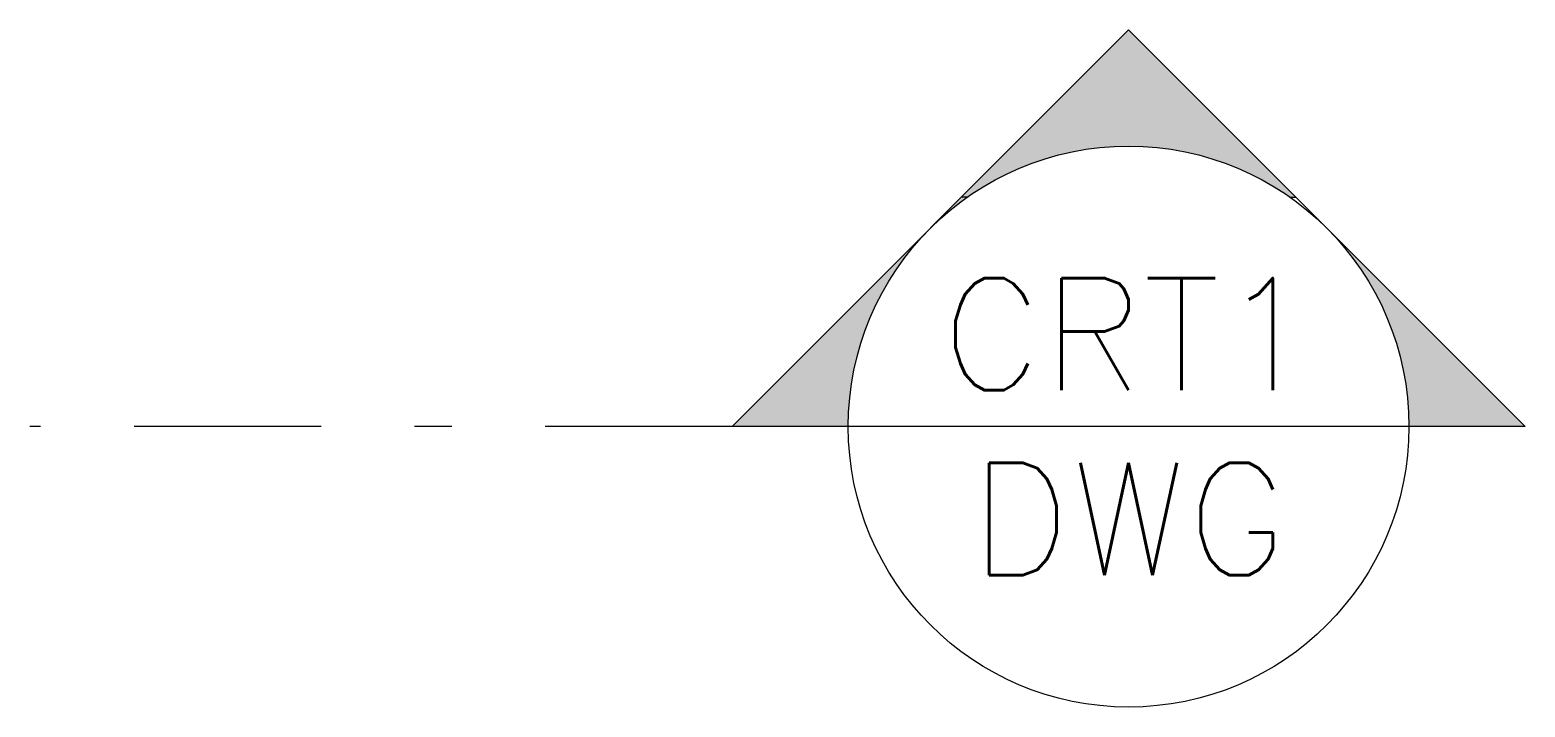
# Model space of a CAD drawing. Header units: millimetres. Extents: x 1196.83 to 1200.83, y -1374.23 to -1372.42.
import ezdxf
from ezdxf.enums import TextEntityAlignment as Align

# ---------------------------------------------------------------- set-up
doc = ezdxf.new("R2010")
doc.units = ezdxf.units.MM
doc.linetypes.add('DASHDOT', pattern=[1, 0.5, -0.25, 0, -0.25])
doc.layers.add('Símbolos_Gráficos', color=1, linetype='Continuous')
doc.styles.add('r120', font='romans.shx')

msp = doc.modelspace()

# ---------------------------------------------------------------- hatches: boundary and pattern name
at = {"layer": 'Símbolos_Gráficos'}
h = msp.add_hatch(color=254, dxfattribs=at)
h.paths.add_polyline_path([(1200.2949, -1372.9465), (1200.8252, -1373.4768), (1200.5146, -1373.4768, 0.198912)])
h.paths.add_polyline_path([(1199.7646, -1372.4162), (1200.2117, -1372.8633), (1200.1959, -1372.8633, 0.364487), (1199.2342, -1372.9465)])
h.paths.add_polyline_path([(1199.2342, -1372.9465, 0.198912), (1199.0146, -1373.4768), (1198.7039, -1373.4768)])

# ---------------------------------------------------------------- linework, layer by layer
at = {"layer": 'Símbolos_Gráficos', "color": 3}
for p, q in [((1199.7646, -1372.4162), (1198.7039, -1373.4768)), ((1199.7646, -1372.4162), (1200.8252, -1373.4768)), ((1199.2342, -1372.9465), (1198.7039, -1373.4768)), ((1199.0146, -1373.4768), (1198.7039, -1373.4768)), ((1200.5146, -1373.4768), (1199.0146, -1373.4768)), ((1200.8252, -1373.4768), (1200.5146, -1373.4768))]:
    msp.add_line(p, q, dxfattribs=at)
at = {"layer": 'Símbolos_Gráficos'}
for p, q in [((1199.3333, -1372.8633), (1199.3175, -1372.8633)), ((1200.1959, -1372.8633), (1200.2117, -1372.8633))]:
    msp.add_line(p, q, dxfattribs=at)
at = {"layer": 'Símbolos_Gráficos', "color": 5, "linetype": 'DASHDOT'}
msp.add_line((1198.704, -1373.4768), (1196.8252, -1373.4768), dxfattribs=at)
at = {"layer": 'Símbolos_Gráficos', "color": 3}
msp.add_circle((1199.7646, -1373.4768), 0.75, dxfattribs=at)

# ---------------------------------------------------------------- texts
at = {"layer": 'Símbolos_Gráficos', "color": 4, "style": 'r120'}
for tag, p in [('CRT1', (1199.7646, -1373.2297)), ('DWG', (1199.7646, -1373.724))]:
    msp.add_attdef(tag, text='', height=0.3, dxfattribs=at).set_placement(p, align=Align.MIDDLE)

doc.saveas('drawing.dxf')
